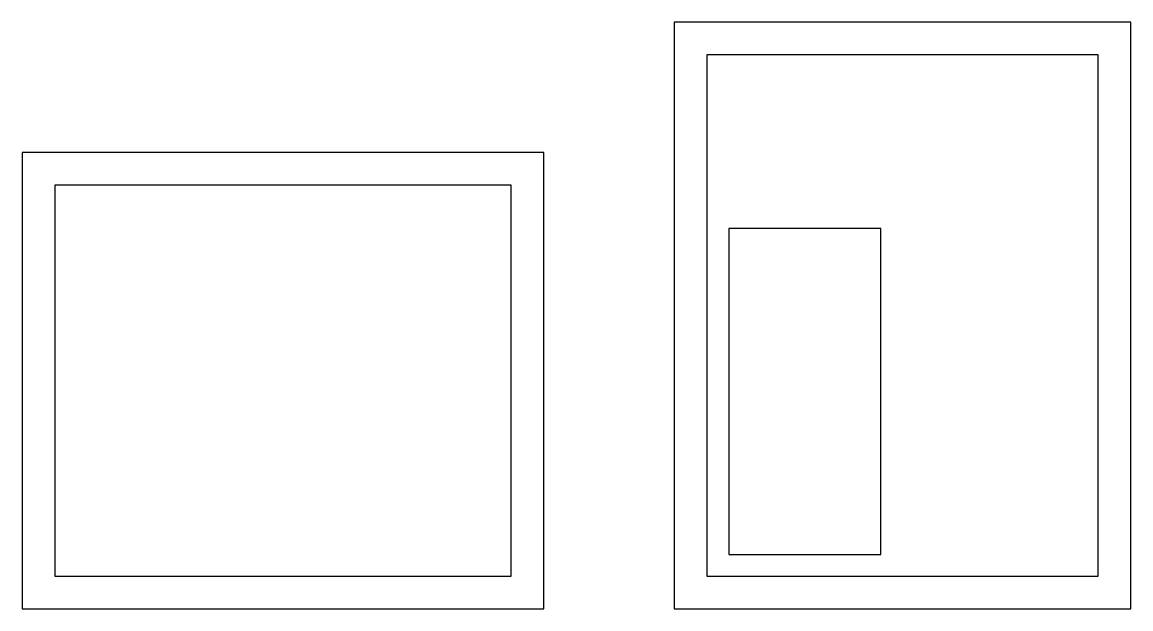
# Model space of a CAD drawing. Header units: metres. Extents: x -15 to 495, y -15 to 255.
import ezdxf

# ---------------------------------------------------------------- set-up
doc = ezdxf.new("R2010")
doc.units = ezdxf.units.M

msp = doc.modelspace()

# ---------------------------------------------------------------- linework, layer by layer
for points in [[(285, -15), (495, -15), (495, 255), (285, 255)], [(300, 0), (480, 0), (480, 240), (300, 240)], [(-15, -15), (225, -15), (225, 195), (-15, 195)], [(0, 0), (210, 0), (210, 180), (0, 180)], [(310, 10), (380, 10), (380, 160), (310, 160)]]:
    msp.add_lwpolyline(points, close=True)

doc.saveas('drawing.dxf')
